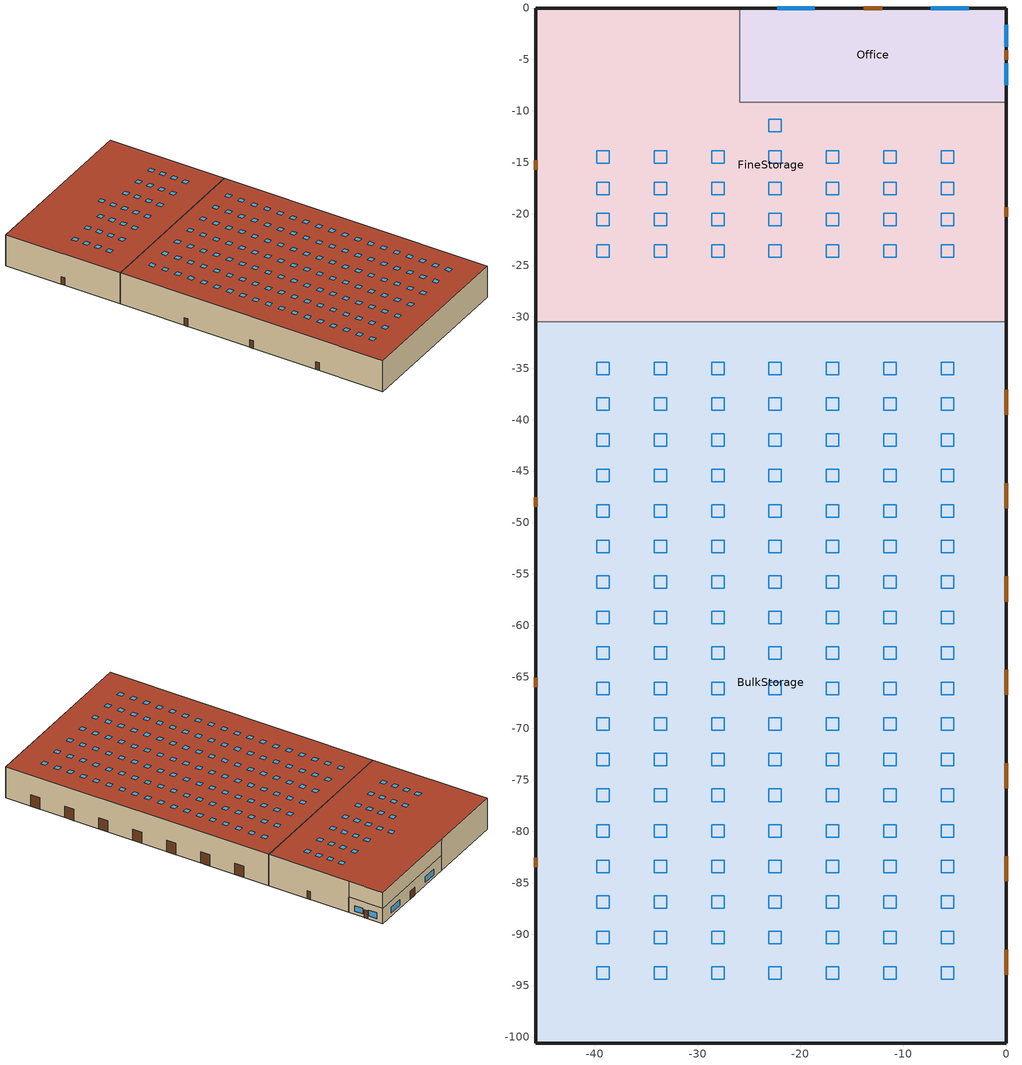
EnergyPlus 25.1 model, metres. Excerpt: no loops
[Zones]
BulkStorage
 floor ground (BulkStorage Floor SlabOnOrBelowGradeF073): 0,-30.48 0,-100.58 -45.72,-100.58 -45.72,-30.48 z0
 wall outside (ExtWall_MetalBuilding_NonRes): -45.72,-30.48 -45.72,-100.58 0,-100.58 0,-30.48 z0:8.53
 wall to FineStorage (IntWall_MetalBuilding_NonRes): -45.72,-30.48 0,-30.48 z0:8.53
 door (ExtOpaqueDoorU145): 0,-93.95 0,-91.51 / 0,-84.88 0,-82.44 / 0,-75.82 0,-73.38 / 0,-66.75 0,-64.31 / 0,-57.68 0,-55.24 / 0,-48.61 0,-46.18 / 0,-39.55 0,-37.11 z0:3.05
 door (ExtOpaqueDoorU070): -45.72,-47.55 -45.72,-48.46 / -45.72,-65.07 -45.72,-65.99 / -45.72,-82.6 -45.72,-83.51 z0:2.13
 roof outside (FlatRoof_MetalBuilding_NonRes): 0,-100.58 0,-30.48 -45.72,-30.48 -45.72,-100.58 z8.53
 skylight (Skylight): -33,-35.66 -33,-34.44 -34.21,-34.44 -34.21,-35.66 z8.53; -27.42,-35.66 -27.42,-34.44 -28.64,-34.44 -28.64,-35.66 z8.53; -21.84,-35.66 -21.84,-34.44 -23.06,-34.44 -23.06,-35.66 z8.53; -16.26,-35.66 -16.26,-34.44 -17.48,-34.44 -17.48,-35.66 z8.53; -10.68,-35.66 -10.68,-34.44 -11.9,-34.44 -11.9,-35.66 z8.53; -5.11,-35.66 -5.11,-34.44 -6.32,-34.44 -6.32,-35.66 z8.53; -5.11,-39.11 -5.11,-37.9 -6.32,-37.9 -6.32,-39.11 z8.53; -5.11,-42.57 -5.11,-41.35 -6.32,-41.35 -6.32,-42.57 z8.53; -21.84,-63.29 -21.84,-62.08 -23.06,-62.08 -23.06,-63.29 z8.53; -16.26,-59.84 -16.26,-58.62 -17.48,-58.62 -17.48,-59.84 z8.53; -27.42,-52.93 -27.42,-51.71 -28.64,-51.71 -28.64,-52.93 z8.53; -21.84,-52.93 -21.84,-51.71 -23.06,-51.71 -23.06,-52.93 z8.53; -27.42,-59.84 -27.42,-58.62 -28.64,-58.62 -28.64,-59.84 z8.53; -33,-42.57 -33,-41.35 -34.21,-41.35 -34.21,-42.57 z8.53; -27.42,-77.11 -27.42,-75.89 -28.64,-75.89 -28.64,-77.11 z8.53; -33,-73.66 -33,-72.44 -34.21,-72.44 -34.21,-73.66 z8.53; -21.84,-42.57 -21.84,-41.35 -23.06,-41.35 -23.06,-42.57 z8.53; -16.26,-77.11 -16.26,-75.89 -17.48,-75.89 -17.48,-77.11 z8.53; -27.42,-84.02 -27.42,-82.8 -28.64,-82.8 -28.64,-84.02 z8.53; -33,-80.57 -33,-79.35 -34.21,-79.35 -34.21,-80.57 z8.53; -38.57,-56.39 -38.57,-55.17 -39.79,-55.17 -39.79,-56.39 z8.53; -10.68,-90.93 -10.68,-89.71 -11.9,-89.71 -11.9,-90.93 z8.53; -21.84,-84.02 -21.84,-82.8 -23.06,-82.8 -23.06,-84.02 z8.53; -33,-84.02 -33,-82.8 -34.21,-82.8 -34.21,-84.02 z8.53; -27.42,-42.57 -27.42,-41.35 -28.64,-41.35 -28.64,-42.57 z8.53; -16.26,-90.93 -16.26,-89.71 -17.48,-89.71 -17.48,-90.93 z8.53; -5.11,-84.02 -5.11,-82.8 -6.32,-82.8 -6.32,-84.02 z8.53; -38.57,-59.84 -38.57,-58.62 -39.79,-58.62 -39.79,-59.84 z8.53; -33,-90.93 -33,-89.71 -34.21,-89.71 -34.21,-90.93 z8.53; -21.84,-80.57 -21.84,-79.35 -23.06,-79.35 -23.06,-80.57 z8.53; -10.68,-87.48 -10.68,-86.26 -11.9,-86.26 -11.9,-87.48 z8.53; -16.26,-80.57 -16.26,-79.35 -17.48,-79.35 -17.48,-80.57 z8.53; -10.68,-42.57 -10.68,-41.35 -11.9,-41.35 -11.9,-42.57 z8.53; -16.26,-84.02 -16.26,-82.8 -17.48,-82.8 -17.48,-84.02 z8.53; -5.11,-87.48 -5.11,-86.26 -6.32,-86.26 -6.32,-87.48 z8.53; -10.68,-80.57 -10.68,-79.35 -11.9,-79.35 -11.9,-80.57 z8.53; -33,-87.48 -33,-86.26 -34.21,-86.26 -34.21,-87.48 z8.53; -5.11,-80.57 -5.11,-79.35 -6.32,-79.35 -6.32,-80.57 z8.53; -21.84,-90.93 -21.84,-89.71 -23.06,-89.71 -23.06,-90.93 z8.53; -16.26,-87.48 -16.26,-86.26 -17.48,-86.26 -17.48,-87.48 z8.53; -10.68,-84.02 -10.68,-82.8 -11.9,-82.8 -11.9,-84.02 z8.53; -16.26,-42.57 -16.26,-41.35 -17.48,-41.35 -17.48,-42.57 z8.53; -21.84,-87.48 -21.84,-86.26 -23.06,-86.26 -23.06,-87.48 z8.53; -27.42,-80.57 -27.42,-79.35 -28.64,-79.35 -28.64,-80.57 z8.53; -5.11,-90.93 -5.11,-89.71 -6.32,-89.71 -6.32,-90.93 z8.53; -33,-66.75 -33,-65.53 -34.21,-65.53 -34.21,-66.75 z8.53; -16.26,-66.75 -16.26,-65.53 -17.48,-65.53 -17.48,-66.75 z8.53; -16.26,-70.2 -16.26,-68.99 -17.48,-68.99 -17.48,-70.2 z8.53; -38.57,-52.93 -38.57,-51.71 -39.79,-51.71 -39.79,-52.93 z8.53; -5.11,-66.75 -5.11,-65.53 -6.32,-65.53 -6.32,-66.75 z8.53; -27.42,-70.2 -27.42,-68.99 -28.64,-68.99 -28.64,-70.2 z8.53; -5.11,-70.2 -5.11,-68.99 -6.32,-68.99 -6.32,-70.2 z8.53; -10.68,-73.66 -10.68,-72.44 -11.9,-72.44 -11.9,-73.66 z8.53; -38.57,-46.02 -38.57,-44.8 -39.79,-44.8 -39.79,-46.02 z8.53; -27.42,-66.75 -27.42,-65.53 -28.64,-65.53 -28.64,-66.75 z8.53; -33,-39.11 -33,-37.9 -34.21,-37.9 -34.21,-39.11 z8.53; -38.57,-49.48 -38.57,-48.26 -39.79,-48.26 -39.79,-49.48 z8.53; -10.68,-66.75 -10.68,-65.53 -11.9,-65.53 -11.9,-66.75 z8.53; -27.42,-73.66 -27.42,-72.44 -28.64,-72.44 -28.64,-73.66 z8.53; -5.11,-77.11 -5.11,-75.89 -6.32,-75.89 -6.32,-77.11 z8.53; -33,-70.2 -33,-68.99 -34.21,-68.99 -34.21,-70.2 z8.53; -21.84,-70.2 -21.84,-68.99 -23.06,-68.99 -23.06,-70.2 z8.53; -21.84,-77.11 -21.84,-75.89 -23.06,-75.89 -23.06,-77.11 z8.53; -33,-77.11 -33,-75.89 -34.21,-75.89 -34.21,-77.11 z8.53; -38.57,-42.57 -38.57,-41.35 -39.79,-41.35 -39.79,-42.57 z8.53; -10.68,-77.11 -10.68,-75.89 -11.9,-75.89 -11.9,-77.11 z8.53; -16.26,-73.66 -16.26,-72.44 -17.48,-72.44 -17.48,-73.66 z8.53; -21.84,-73.66 -21.84,-72.44 -23.06,-72.44 -23.06,-73.66 z8.53; -5.11,-73.66 -5.11,-72.44 -6.32,-72.44 -6.32,-73.66 z8.53; -10.68,-70.2 -10.68,-68.99 -11.9,-68.99 -11.9,-70.2 z8.53; -27.42,-87.48 -27.42,-86.26 -28.64,-86.26 -28.64,-87.48 z8.53; -38.57,-39.11 -38.57,-37.9 -39.79,-37.9 -39.79,-39.11 z8.53; -21.84,-66.75 -21.84,-65.53 -23.06,-65.53 -23.06,-66.75 z8.53; -38.57,-90.93 -38.57,-89.71 -39.79,-89.71 -39.79,-90.93 z8.53; -27.42,-90.93 -27.42,-89.71 -28.64,-89.71 -28.64,-90.93 z8.53; -38.57,-87.48 -38.57,-86.26 -39.79,-86.26 -39.79,-87.48 z8.53; -10.68,-94.38 -10.68,-93.17 -11.9,-93.17 -11.9,-94.38 z8.53; -38.57,-73.66 -38.57,-72.44 -39.79,-72.44 -39.79,-73.66 z8.53; -5.11,-94.38 -5.11,-93.17 -6.32,-93.17 -6.32,-94.38 z8.53; -33,-94.38 -33,-93.17 -34.21,-93.17 -34.21,-94.38 z8.53; -16.26,-94.38 -16.26,-93.17 -17.48,-93.17 -17.48,-94.38 z8.53; -21.84,-94.38 -21.84,-93.17 -23.06,-93.17 -23.06,-94.38 z8.53; -27.42,-94.38 -27.42,-93.17 -28.64,-93.17 -28.64,-94.38 z8.53; -27.42,-46.02 -27.42,-44.8 -28.64,-44.8 -28.64,-46.02 z8.53; -38.57,-66.75 -38.57,-65.53 -39.79,-65.53 -39.79,-66.75 z8.53; -38.57,-70.2 -38.57,-68.99 -39.79,-68.99 -39.79,-70.2 z8.53; -38.57,-77.11 -38.57,-75.89 -39.79,-75.89 -39.79,-77.11 z8.53; -21.84,-39.11 -21.84,-37.9 -23.06,-37.9 -23.06,-39.11 z8.53; -16.26,-46.02 -16.26,-44.8 -17.48,-44.8 -17.48,-46.02 z8.53; -21.84,-49.48 -21.84,-48.26 -23.06,-48.26 -23.06,-49.48 z8.53; -5.11,-46.02 -5.11,-44.8 -6.32,-44.8 -6.32,-46.02 z8.53; -10.68,-46.02 -10.68,-44.8 -11.9,-44.8 -11.9,-46.02 z8.53; -33,-49.48 -33,-48.26 -34.21,-48.26 -34.21,-49.48 z8.53; -38.57,-94.38 -38.57,-93.17 -39.79,-93.17 -39.79,-94.38 z8.53; -38.57,-35.66 -38.57,-34.44 -39.79,-34.44 -39.79,-35.66 z8.53; -10.68,-49.48 -10.68,-48.26 -11.9,-48.26 -11.9,-49.48 z8.53; -5.11,-49.48 -5.11,-48.26 -6.32,-48.26 -6.32,-49.48 z8.53; -38.57,-84.02 -38.57,-82.8 -39.79,-82.8 -39.79,-84.02 z8.53; -21.84,-46.02 -21.84,-44.8 -23.06,-44.8 -23.06,-46.02 z8.53; -33,-46.02 -33,-44.8 -34.21,-44.8 -34.21,-46.02 z8.53; -16.26,-49.48 -16.26,-48.26 -17.48,-48.26 -17.48,-49.48 z8.53; -27.42,-39.11 -27.42,-37.9 -28.64,-37.9 -28.64,-39.11 z8.53; -27.42,-49.48 -27.42,-48.26 -28.64,-48.26 -28.64,-49.48 z8.53; -27.42,-63.29 -27.42,-62.08 -28.64,-62.08 -28.64,-63.29 z8.53; -33,-52.93 -33,-51.71 -34.21,-51.71 -34.21,-52.93 z8.53; -38.57,-80.57 -38.57,-79.35 -39.79,-79.35 -39.79,-80.57 z8.53; -16.26,-63.29 -16.26,-62.08 -17.48,-62.08 -17.48,-63.29 z8.53; -10.68,-39.11 -10.68,-37.9 -11.9,-37.9 -11.9,-39.11 z8.53; -16.26,-56.39 -16.26,-55.17 -17.48,-55.17 -17.48,-56.39 z8.53; -33,-59.84 -33,-58.62 -34.21,-58.62 -34.21,-59.84 z8.53; -5.11,-52.93 -5.11,-51.71 -6.32,-51.71 -6.32,-52.93 z8.53; -10.68,-56.39 -10.68,-55.17 -11.9,-55.17 -11.9,-56.39 z8.53; -16.26,-39.11 -16.26,-37.9 -17.48,-37.9 -17.48,-39.11 z8.53; -21.84,-59.84 -21.84,-58.62 -23.06,-58.62 -23.06,-59.84 z8.53; -5.11,-63.29 -5.11,-62.08 -6.32,-62.08 -6.32,-63.29 z8.53; -27.42,-56.39 -27.42,-55.17 -28.64,-55.17 -28.64,-56.39 z8.53; -10.68,-63.29 -10.68,-62.08 -11.9,-62.08 -11.9,-63.29 z8.53; -21.84,-56.39 -21.84,-55.17 -23.06,-55.17 -23.06,-56.39 z8.53; -33,-56.39 -33,-55.17 -34.21,-55.17 -34.21,-56.39 z8.53; -38.57,-63.29 -38.57,-62.08 -39.79,-62.08 -39.79,-63.29 z8.53; -5.11,-56.39 -5.11,-55.17 -6.32,-55.17 -6.32,-56.39 z8.53; -33,-63.29 -33,-62.08 -34.21,-62.08 -34.21,-63.29 z8.53; -10.68,-59.84 -10.68,-58.62 -11.9,-58.62 -11.9,-59.84 z8.53; -16.26,-52.93 -16.26,-51.71 -17.48,-51.71 -17.48,-52.93 z8.53; -5.11,-59.84 -5.11,-58.62 -6.32,-58.62 -6.32,-59.84 z8.53; -10.68,-52.93 -10.68,-51.71 -11.9,-51.71 -11.9,-52.93 z8.53
FineStorage
 floor ground (FineStorage Floor SlabOnOrBelowGradeF073): -25.91,0 -25.91,-9.14 0,-9.14 0,-30.48 -45.72,-30.48 -45.72,0 z0
 floor to Office (IntFloor): 0,0 0,-9.14 -25.91,-9.14 -25.91,0 z4.27
 wall outside (ExtWall_MetalBuilding_NonRes): -25.91,0 -45.72,0 -45.72,-30.48 / 0,-30.48 0,-9.14 z0:8.53; 0,-9.14 0,0 -25.91,0 z4.27:8.53
 wall to Office (IntWall_MetalBuilding_NonRes): 0,-9.14 -25.91,-9.14 -25.91,0 z0:4.27
 door (ExtOpaqueDoorU070): 0,-20.27 0,-19.35 / -45.72,-14.78 -45.72,-15.7 z0:2.13
 roof outside (FlatRoof_MetalBuilding_NonRes): 0,-30.48 0,0 -45.72,0 -45.72,-30.48 z8.53
 skylight (Skylight): -21.84,-15.09 -21.84,-13.87 -23.06,-13.87 -23.06,-15.09 z8.53; -27.42,-15.09 -27.42,-13.87 -28.64,-13.87 -28.64,-15.09 z8.53; -33,-15.09 -33,-13.87 -34.21,-13.87 -34.21,-15.09 z8.53; -16.26,-15.09 -16.26,-13.87 -17.48,-13.87 -17.48,-15.09 z8.53; -5.11,-15.09 -5.11,-13.87 -6.32,-13.87 -6.32,-15.09 z8.53; -10.68,-15.09 -10.68,-13.87 -11.9,-13.87 -11.9,-15.09 z8.53; -33,-24.23 -33,-23.01 -34.21,-23.01 -34.21,-24.23 z8.53; -16.26,-18.13 -16.26,-16.92 -17.48,-16.92 -17.48,-18.13 z8.53; -33,-18.13 -33,-16.92 -34.21,-16.92 -34.21,-18.13 z8.53; -5.11,-18.13 -5.11,-16.92 -6.32,-16.92 -6.32,-18.13 z8.53; -10.68,-21.18 -10.68,-19.96 -11.9,-19.96 -11.9,-21.18 z8.53; -38.57,-18.13 -38.57,-16.92 -39.79,-16.92 -39.79,-18.13 z8.53; -38.57,-21.18 -38.57,-19.96 -39.79,-19.96 -39.79,-21.18 z8.53; -21.84,-21.18 -21.84,-19.96 -23.06,-19.96 -23.06,-21.18 z8.53; -27.42,-21.18 -27.42,-19.96 -28.64,-19.96 -28.64,-21.18 z8.53; -5.11,-21.18 -5.11,-19.96 -6.32,-19.96 -6.32,-21.18 z8.53; -27.42,-18.13 -27.42,-16.92 -28.64,-16.92 -28.64,-18.13 z8.53; -38.57,-15.09 -38.57,-13.87 -39.79,-13.87 -39.79,-15.09 z8.53; -16.26,-21.18 -16.26,-19.96 -17.48,-19.96 -17.48,-21.18 z8.53; -10.68,-24.23 -10.68,-23.01 -11.9,-23.01 -11.9,-24.23 z8.53; -21.84,-24.23 -21.84,-23.01 -23.06,-23.01 -23.06,-24.23 z8.53; -16.26,-24.23 -16.26,-23.01 -17.48,-23.01 -17.48,-24.23 z8.53; -5.11,-24.23 -5.11,-23.01 -6.32,-23.01 -6.32,-24.23 z8.53; -21.84,-18.13 -21.84,-16.92 -23.06,-16.92 -23.06,-18.13 z8.53; -27.42,-24.23 -27.42,-23.01 -28.64,-23.01 -28.64,-24.23 z8.53; -10.68,-18.13 -10.68,-16.92 -11.9,-16.92 -11.9,-18.13 z8.53; -38.57,-24.23 -38.57,-23.01 -39.79,-23.01 -39.79,-24.23 z8.53; -33,-21.18 -33,-19.96 -34.21,-19.96 -34.21,-21.18 z8.53; -21.84,-12.04 -21.84,-10.82 -23.06,-10.82 -23.06,-12.04 z8.53
Office
 floor ground (Office Floor SlabOnOrBelowGradeF073): 0,0 0,-9.14 -25.91,-9.14 -25.91,0 z0
 wall outside (ExtWall_MetalBuilding_NonRes): 0,-9.14 0,0 -25.91,0 z0:4.27
 window (FixedWindow_NonRes): -3.66,0 -7.31,0 / -18.59,0 -22.25,0 / 0,-7.52 0,-5.39 / 0,-3.76 0,-1.62 z0.91:2.44
 door (ExtOpaqueDoorU070): -12.04,0 -13.87,0 / 0,-5.03 0,-4.11 z0:2.13
[Building]
Warehouse: North Axis {deg}=0; Loads Convergence Tolerance Value {W}=0.5; Temperature Convergence Tolerance Value {deltaC}=0.5; Solar Distribution=FullExterior; Maximum Number of Warmup Days=50
[Site:Location]
HOLLYWOOD BURBANK: Latitude {deg}=38.58; Longitude {deg}=-121.49; Time Zone {hr}=-8; Elevation {m}=236.22
[SizingPeriod:DesignDay] Day of Month=21; Dry-Bulb Temperature Range Modifier Type=DefaultMultipliers; Humidity Condition Type=WetBulb; Barometric Pressure {Pa}=98525.9; Wind Speed {m/s}=2; Rain Indicator=No; Snow Indicator=No; Daylight Saving Time Indicator=No
Name | Month | Day Type | Maximum Dry-Bulb Temperature {C} | Daily Dry-Bulb Temperature Range {deltaC} | Wetbulb or DewPoint at Maximum Dry-Bulb {C} | Wind Direction {deg} | Solar Model Indicator | ASHRAE Clear Sky Optical Depth for Beam Irradiance (taub) | ASHRAE Clear Sky Optical Depth for Diffuse Irradiance (taud) | Sky Clearness
HOLLYWOOD BURBANK  August .4% Condns DB=>MCWB | 8 | SummerDesignDay | 38.4 | 12.9 | 20.4 | 180 | ASHRAETau | 0.378 | 2.416
HOLLYWOOD BURBANK  July .4% Condns DB=>MCWB | 7 | SummerDesignDay | 37.4 | 12.2 | 21.6 | 180 | ASHRAETau | 0.4 | 2.378
HOLLYWOOD BURBANK  June .4% Condns DB=>MCWB | 6 | SummerDesignDay | 36.9 | 10.9 | 19.4 | 180 | ASHRAETau | 0.401 | 2.311
HOLLYWOOD BURBANK  November .4% Condns DB=>MCWB | 11 | SummerDesignDay | 32.1 | 12.5 | 14.9 | 180 | ASHRAETau | 0.319 | 2.546
HOLLYWOOD BURBANK  October .4% Condns DB=>MCWB | 10 | SummerDesignDay | 36.1 | 12.2 | 17.3 | 180 | ASHRAETau | 0.374 | 2.382
HOLLYWOOD BURBANK  September .4% Condns DB=>MCWB | 9 | SummerDesignDay | 38.8 | 12.5 | 20.7 | 180 | ASHRAETau | 0.367 | 2.443
HOLLYWOOD BURBANK Ann Htg 99.6% Condns DB | 12 | WinterDesignDay | 3.8 | 0 | 3.8 | 350 | ASHRAEClearSky |  |  | 0
[Site:WaterMainsTemperature]
Calculation Method=Schedule; Temperature Schedule=WaterMainCZ09
[Material]
Name | Roughness | Thickness {m} | Conductivity {W/m-K} | Density {kg/m3} | Specific Heat {J/kg-K} | Thermal Absorptance | Solar Absorptance | Visible Absorptance
Metal Standing Seam - 1/16 in. | Smooth | 0.0015875 | 15.363 | 7820.53 | 502.416 | 0.85 | 0.92 | 0.85
Concrete - 140 lb/ft3 - 4 in. | MediumRough | 0.1016 | 1.9514 | 2239.06 | 921.096 | 0.9 | 0.7 | 0.8
Carpet - 3/4 in. | Smooth | 0.01905 | 0.0455183 | 288.332 | 1381.644 | 0.9 | 0.7 | 0.8
Metal Deck - 1/16 in. | MediumRough | 0.0015875 | 45.3452 | 7820.53 | 502.416 | 0.9 | 0.7 | 0.8
FlatRoof_MetalBuilding_NonRes Insulation | MediumSmooth | 0.102846 | 0.0230188 | 16.0185 | 1130.44 | 0.9 | 0.7 | 0.8
ExtWall_MetalBuilding_NonRes Insulation | Smooth | 0.0508 | 0.0230188 | 16.0185 | 1130.436 | 0.9 | 0.7 | 0.7
BulkStorage Products | Rough | 2.4384 | 1.442 | 200.231 | 836.8 | 0.9 | 0.7 | 0.7
[Material:NoMass] Roughness=MediumSmooth; Thermal Absorptance=0.9; Solar Absorptance=0.7; Visible Absorptance=0.7
Name | Thermal Resistance {m2-K/W}
ExtOpaqueDoorU070 Material | 0.101893
ExtOpaqueDoorU145 Material | 0.00212643
[WindowMaterial:SimpleGlazingSystem]
Name | U-Factor {W/m2-K} | Solar Heat Gain Coefficient | Visible Transmittance
FixedWindow_NonRes Material | 1.93061 | 0.22 | 0.42
Skylight Material | 4.99687 | 0.62 | 0.49
[Construction]
FixedWindow_NonRes: FixedWindow_NonRes Material
Skylight: Skylight Material
ExtOpaqueDoorU070: ExtOpaqueDoorU070 Material
ExtOpaqueDoorU145: ExtOpaqueDoorU145 Material
IntFloor: Metal Deck - 1/16 in., Concrete - 140 lb/ft3 - 4 in., Carpet - 3/4 in.
FlatRoof_MetalBuilding_NonRes: Metal Deck - 1/16 in., FlatRoof_MetalBuilding_NonRes Insulation
ExtWall_MetalBuilding_NonRes: Metal Standing Seam - 1/16 in., ExtWall_MetalBuilding_NonRes Insulation
IntWall_MetalBuilding_NonRes: Metal Standing Seam - 1/16 in., ExtWall_MetalBuilding_NonRes Insulation, Metal Standing Seam - 1/16 in.
BulkStorage Products Mass: BulkStorage Products
[Construction:FfactorGroundFloor] F-Factor {W/m-K}=1.26344
Name | Area {m2} | PerimeterExposed {m}
BulkStorage Floor SlabOnOrBelowGradeF073 | 3204.85 | 185.919
FineStorage Floor SlabOnOrBelowGradeF073 | 1156.53 | 106.675
Office Floor SlabOnOrBelowGradeF073 | 236.879 | 35.0502
[InternalMass]
BulkStorage Products Mass Surface: Construction=BulkStorage Products Mass; Zone or ZoneList=BulkStorage; Surface Area {m2}=6028.45
[Daylighting:Controls] Lighting Control Type=Continuous; Minimum Input Power Fraction for Continuous or ContinuousOff Dimming Control=0.1; Minimum Light Output Fraction for Continuous or ContinuousOff Dimming Control=0.1; Number of Stepped Control Steps=1; Probability Lighting will be Reset When Needed in Manual Stepped Control=1; Glare Calculation Azimuth Angle of View Direction Clockwise from Zone y-Axis {deg}=0
Name | Zone or Space | Glare Calculation Daylighting Reference Point | Daylighting Reference Point 1 | Fraction of Lights Controlled by Reference Point 1 | Illuminance Setpoint at Reference Point 1 {lux} | Daylighting Reference Point 2 | Fraction of Lights Controlled by Reference Point 2 | Illuminance Setpoint at Reference Point 2 {lux}
BulkStorage DaylightingControls | BulkStorage | BulkStorage_DaylRefPt1 | BulkStorage_DaylRefPt1 | 0.996834 | 175
FineStorage DaylightingControls | FineStorage | FineStorage_DaylRefPt1 | FineStorage_DaylRefPt1 | 0.71543 | 175
Office DaylightingControls | Office | Office_DaylRefPt1 | Office_DaylRefPt1 | 0.211263 | 287.5 | Office_DaylRefPt2 | 0.165245 | 1150
[Zone] Type=1; Multiplier=1; Ceiling Height {m}=autocalculate; Volume {m3}=autocalculate; Part of Total Floor Area=Yes
Name | Floor Area {m2}
Office | 236.879
FineStorage | 1393.41
BulkStorage | 3204.85
[People]
People_Office: Zone or ZoneList or Space or SpaceList=Office; Number of People Schedule=WarehouseOfficeOccupancy; Number of People Calculation Method=People/Area; People per Floor Area {person/m2}=0.0538196; Fraction Radiant=0.3; Sensible Heat Fraction=autocalculate; Activity Level Schedule=FunctionalAreaPeopleActivityLevel; Carbon Dioxide Generation Rate {m3/s-W}=3.82e-08; Enable ASHRAE 55 Comfort Warnings=No; Mean Radiant Temperature Calculation Type=EnclosureAveraged; Clothing Insulation Calculation Method=ClothingInsulationSchedule; Cold Stress Temperature Threshold {C}=15.56; Heat Stress Temperature Threshold {C}=30
[Lights]
Lights_Office: Zone or ZoneList or Space or SpaceList=Office; Schedule=WarehouseOfficeLights; Design Level Calculation Method=Watts/Area; Watts per Floor Area {W/m2}=6.45835; Return Air Fraction=0; Fraction Radiant=0.58; Fraction Visible=0; Fraction Replaceable=1; Return Air Fraction Calculated from Plenum Temperature=No; Return Air Fraction Function of Plenum Temperature Coefficient 1=0; Return Air Fraction Function of Plenum Temperature Coefficient 2 {1/K}=0
[ElectricEquipment]
Equip_Office: Zone or ZoneList or Space or SpaceList=Office; Schedule=WarehouseOfficeElecEquipment; Design Level Calculation Method=Watts/Area; Watts per Floor Area {W/m2}=7.53474; Fraction Latent=0; Fraction Radiant=0.2; Fraction Lost=0
[ZoneInfiltration:DesignFlowRate] Constant Term Coefficient=1; Temperature Term Coefficient=0; Velocity Squared Term Coefficient=0
Name | Zone or ZoneList or Space or SpaceList | Schedule | Design Flow Rate Calculation Method | Flow Rate per Exterior Surface Area {m3/s-m2} | Velocity Term Coefficient | Density Basis | Design Flow Rate {m3/s}
Infil_Office | Office | WarehouseOfficeInfiltration | Flow/ExteriorWallArea | 0.00159868 | 0.224052 | Outdoor
Infil_FineStorage | FineStorage | WarehouseFineStorageInfiltration | Flow/ExteriorWallArea | 0.00159868 | 0.224052 | Outdoor
Infil_BulkStorage | BulkStorage | WarehouseBulkStorageInfiltration | Flow/ExteriorWallArea | 0.00159868 | 0.224052 | Outdoor
Office DoorInfiltration | Office | WarehouseOfficeDoorInfiltration | Flow/Zone |  | 0 |  | 0.176508
BulkStorage DoorInfiltration | BulkStorage | WarehouseBulkStorageDoorInfiltration | Flow/Zone |  | 0 |  | 0.29072
[ZoneVentilation:DesignFlowRate]
BulkStorage Ventilation_Exhaust: Zone or ZoneList or Space or SpaceList=BulkStorage; Schedule=Always On Discrete; Design Flow Rate Calculation Method=Flow/Zone; Design Flow Rate {m3/s}=37.76; Ventilation Type=Exhaust; Fan Pressure Rise {Pa}=31.1361; Fan Total Efficiency=0.51; Constant Term Coefficient=1; Temperature Term Coefficient=0; Velocity Term Coefficient=0; Velocity Squared Term Coefficient=0; Minimum Indoor Temperature {C}=29.4444; Maximum Indoor Temperature {C}=100; Delta Temperature {deltaC}=-100; Minimum Outdoor Temperature {C}=-100; Maximum Outdoor Temperature {C}=100; Maximum Wind Speed {m/s}=40
[Exterior:Lights] Control Option=AstronomicalClock
Name | Schedule | Design Level {W}
ExtLights_Motion_Warehouse | WarehouseExtLightingMotionCtrl | 751.557
ExtLights_NonMotion_Warehouse | WarehouseExtLightingNonMotionCtrl | 1380.43
[DesignSpecification:OutdoorAir]
DSOA_BulkStorage: Outdoor Air Method=Maximum; Outdoor Air Flow per Person {m3/s-person}=0.00707921; Outdoor Air Flow per Zone Floor Area {m3/s-m2}=0.000762; Outdoor Air Flow per Zone {m3/s}=0; Outdoor Air Flow Air Changes per Hour {1/hr}=0; Outdoor Air Schedule=WarehouseBulkStorageHVACAvail
[ZoneControl:Thermostat]
ZC_BulkStorage: Zone or ZoneList=BulkStorage; Control Type Schedule=BulkStorage Thermostat Control; Control 1=BulkStorage Heating SP; Temperature Difference Between Cutout And Setpoint {deltaC}=0
[ThermostatSetpoint:SingleHeating]
BulkStorage Heating SP: Setpoint Temperature Schedule=WarehouseBulkStorageHtgSetpt
[Sizing:Zone]
BulkStorage: Zone Cooling Design Supply Air Temperature Input Method=TemperatureDifference; Zone Cooling Design Supply Air Temperature {C}=12.7778; Zone Cooling Design Supply Air Temperature Difference {deltaC}=11.1111; Zone Heating Design Supply Air Temperature Input Method=TemperatureDifference; Zone Heating Design Supply Air Temperature {C}=35; Zone Heating Design Supply Air Temperature Difference {deltaC}=13.8889; Zone Cooling Design Supply Air Humidity Ratio {kgWater/kgDryAir}=0.0085; Zone Heating Design Supply Air Humidity Ratio {kgWater/kgDryAir}=0.008; Design Specification Outdoor Air Object=DSOA_BulkStorage; Cooling Design Air Flow Method=DesignDay; Cooling Design Air Flow Rate {m3/s}=0; Cooling Minimum Air Flow Fraction=0; Heating Design Air Flow Method=DesignDay; Heating Design Air Flow Rate {m3/s}=0; Heating Maximum Air Flow per Zone Floor Area {m3/s-m2}=0; Heating Maximum Air Flow {m3/s}=0; Account for Dedicated Outdoor Air System=No; Zone Load Sizing Method=Sensible Load Only No Latent Load; Zone Latent Cooling Design Supply Air Humidity Ratio Input Method=HumidityRatioDifference; Zone Cooling Design Supply Air Humidity Ratio Difference {kgWater/kgDryAir}=0.005; Zone Latent Heating Design Supply Air Humidity Ratio Input Method=HumidityRatioDifference; Zone Humidification Design Supply Air Humidity Ratio Difference {kgWater/kgDryAir}=0.005
[ZoneHVAC:UnitHeater]
CV Unit Heater Gas: Availability Schedule=WareHouseBulkStorageHVACAvail; Supply Air Fan=CV Unit Heater Fan_BulkStorage; Maximum Supply Air Flow Rate {m3/s}=Autosize; Heating Coil=Unit Heater Gas Htg Coil; Supply Air Fan Operation During No Heating=No; Maximum Hot Water or Steam Flow Rate {m3/s}=Autosize; Minimum Hot Water or Steam Flow Rate {m3/s}=0; Heating Convergence Tolerance=0.001
[ZoneHVAC:HighTemperatureRadiant]
BulkStorage HiRadiant: Availability Schedule=Always Off Discrete; Zone=BulkStorage; Heating Design Capacity Method=HeatingDesignCapacity; Heating Design Capacity {W}=autosize; Fuel Type=NaturalGas; Combustion Efficiency=0.7925; Fraction of Input Converted to Radiant Energy=0.8; Fraction of Input Converted to Latent Energy=0; Fraction of Input that Is Lost=0; Temperature Control Type=OperativeTemperature; Heating Throttling Range {deltaC}=2; Heating Setpoint Temperature Schedule=WarehouseBulkStorageHtgSetpt; Fraction of Radiant Energy Incident on People=0.05; Surface 1=BulkStorage Right Wall; Fraction of Radiant Energy to Surface 1=0.05; Surface 2=BulkStorage Rear Wall; Fraction of Radiant Energy to Surface 2=0.05; Surface 3=BulkStorage Left Wall; Fraction of Radiant Energy to Surface 3=0.05; Surface 4=BulkStorage Floor; Fraction of Radiant Energy to Surface 4=0.8
[Zone equipment]
BulkStorage: CV Unit Heater Gas, BulkStorage HiRadiant
[Fan:ConstantVolume]
CV Unit Heater Fan_BulkStorage: Availability Schedule=Always On Discrete; Fan Total Efficiency=0.59; Pressure Rise {Pa}=826.36; Maximum Flow Rate {m3/s}=AutoSize; Motor Efficiency=0.9; Motor In Airstream Fraction=1
[Coil:Heating:Fuel]
Unit Heater Gas Htg Coil: Availability Schedule=Always On Discrete; Fuel Type=NaturalGas; Burner Efficiency=0.8; Nominal Capacity {W}=AutoSize; On Cycle Parasitic Electric Load {W}=0; Part Load Fraction Correlation Curve=CoilHtgFurnFIRRatio_fQRatio; Off Cycle Parasitic Fuel Load {W}=0
[AvailabilityManager:Scheduled] Schedule=Always On Discrete
Packaged Rooftop Heat Pump_FineStorage Availability Manager; Air Loop HVAC Outdoor Air System_FineStorage Availability Manager; Packaged Rooftop Heat Pump_Office Availability Manager; Air Loop HVAC Outdoor Air System_Office Availability Manager
[Schedule:Day:Hourly]
FunctionalAreaPeopleActivityLevelWD; FunctionalAreaPeopleActivityLevelSat; FunctionalAreaPeopleActivityLevelSun: 131.9, 131.9, 131.9, 131.9, 131.9, 131.9, 131.9, 131.9, 131.9, 131.9, 131.9, 131.9, 131.9, 131.9, 131.9, 131.9, 131.9, 131.9, 131.9, 131.9, 131.9, 131.9, 131.9, 131.9
WarehouseFineStorageInfiltrationWD; WarehouseFineStorageInfiltrationSat; WarehouseFineStorageInfiltrationSun; WarehouseBulkStorageHVACAvailWD; WarehouseBulkStorageHVACAvailSat; WarehouseBulkStorageHVACAvailSun; WarehouseBulkStorageInfiltrationWD; WarehouseBulkStorageInfiltrationSat; WarehouseBulkStorageInfiltrationSun; WarehouseOfficeInfiltrationWD; WarehouseOfficeInfiltrationSat; WarehouseOfficeInfiltrationSun; WarehouseExtLightingNonMotionCtrlWD; WarehouseExtLightingNonMotionCtrlSat; WarehouseExtLightingNonMotionCtrlSun: 1, 1, 1, 1, 1, 1, 1, 1, 1, 1, 1, 1, 1, 1, 1, 1, 1, 1, 1, 1, 1, 1, 1, 1
WarehouseBulkStorageHtgSetptWD; WarehouseBulkStorageHtgSetptSat; WarehouseBulkStorageHtgSetptSun: 10, 10, 10, 10, 10, 10, 10, 10, 10, 10, 10, 10, 10, 10, 10, 10, 10, 10, 10, 10, 10, 10, 10, 10
WarehouseBulkStorageDoorInfiltrationWD: 0.363636, 0.36, 0.36, 0.36, 0.36, 0.36, 0.36, 1, 1, 1, 1, 1, 0.36, 0.36, 0.36, 0.36, 0.36, 0.36, 0.36, 0.36, 0.36, 0.36, 0.36, 0.36
WarehouseBulkStorageDoorInfiltrationSat: 0.36, 0.36, 0.36, 0.36, 0.36, 0.36, 0.36, 1, 1, 1, 1, 1, 0.36, 0.36, 0.36, 0.36, 0.36, 0.36, 0.36, 0.36, 0.36, 0.36, 0.36, 0.36
WarehouseBulkStorageDoorInfiltrationSun: 0.36, 0.36, 0.36, 0.36, 0.36, 0.36, 0.36, 0.36, 0.36, 0.36, 0.36, 0.36, 0.36, 0.36, 0.36, 0.36, 0.36, 0.36, 0.36, 0.36, 0.36, 0.36, 0.36, 0.36
WarehouseOfficeOccupancyWD: 0, 0, 0, 0, 0, 0, 0.1, 0.2, 0.95, 0.95, 0.95, 0.95, 0.5, 0.95, 0.95, 0.95, 0.95, 0.3, 0.1, 0.1, 0.1, 0.1, 0.05, 0.05
WarehouseOfficeOccupancySat; WarehouseOfficeOccupancySun: 0, 0, 0, 0, 0, 0, 0.05, 0.05, 0.05, 0.05, 0.05, 0.05, 0.05, 0.05, 0.05, 0.05, 0.05, 0.05, 0, 0, 0, 0, 0, 0
WarehouseOfficeLightsWD: 0.05, 0.05, 0.05, 0.05, 0.05, 0.1, 0.1, 0.3, 0.65, 0.65, 0.65, 0.65, 0.65, 0.65, 0.65, 0.65, 0.65, 0.35, 0.3, 0.3, 0.2, 0.2, 0.1, 0.05
WarehouseOfficeLightsSat; WarehouseOfficeLightsSun: 0.05, 0.05, 0.05, 0.05, 0.05, 0.05, 0.05, 0.05, 0.05, 0.05, 0.05, 0.05, 0.05, 0.05, 0.05, 0.05, 0.05, 0.05, 0.05, 0.05, 0.05, 0.05, 0.05, 0.05
WarehouseOfficeElecEquipmentWD: 0.45, 0.45, 0.45, 0.45, 0.45, 0.45, 0.45, 0.74, 0.87, 0.9, 0.9, 0.9, 0.9, 0.9, 0.9, 0.9, 0.9, 0.7, 0.5, 0.5, 0.5, 0.45, 0.45, 0.45
WarehouseOfficeElecEquipmentSat; WarehouseOfficeElecEquipmentSun: 0.43, 0.43, 0.43, 0.43, 0.43, 0.43, 0.43, 0.43, 0.43, 0.43, 0.43, 0.43, 0.43, 0.43, 0.43, 0.43, 0.43, 0.43, 0.43, 0.43, 0.43, 0.43, 0.43, 0.43
WarehouseOfficeDoorInfiltrationWD: 0, 0, 0, 0, 0, 0, 0.131, 1, 0.131, 0.131, 0.131, 0.131, 1, 0.131, 0.131, 0.131, 0.131, 1, 0.131, 0, 0, 0, 0, 0
WarehouseOfficeDoorInfiltrationSat; WarehouseOfficeDoorInfiltrationSun: 0, 0, 0, 0, 0, 0, 0, 0, 0, 0, 0, 0, 0, 0, 0, 0, 0, 0, 0, 0, 0, 0, 0, 0
WarehouseExtLightingMotionCtrlWD: 0, 0, 0, 0, 0, 1, 1, 1, 1, 1, 1, 1, 1, 1, 1, 1, 1, 1, 1, 1, 1, 1, 0, 0
WarehouseExtLightingMotionCtrlSat; WarehouseExtLightingMotionCtrlSun: 0, 0, 0, 0, 0, 1, 1, 1, 1, 1, 1, 1, 1, 1, 1, 1, 1, 1, 1, 1, 1, 1, 1, 1
[Schedule:Week:Daily]
FunctionalAreaPeopleActivityLevelWk: FunctionalAreaPeopleActivityLevelSun, FunctionalAreaPeopleActivityLevelWD, FunctionalAreaPeopleActivityLevelWD, FunctionalAreaPeopleActivityLevelWD, FunctionalAreaPeopleActivityLevelWD, FunctionalAreaPeopleActivityLevelWD, FunctionalAreaPeopleActivityLevelSat, FunctionalAreaPeopleActivityLevelSun, FunctionalAreaPeopleActivityLevelWD, FunctionalAreaPeopleActivityLevelWD, FunctionalAreaPeopleActivityLevelSun, FunctionalAreaPeopleActivityLevelSun
WarehouseBulkStorageDoorInfiltrationWk: WarehouseBulkStorageDoorInfiltrationSun, WarehouseBulkStorageDoorInfiltrationWD, WarehouseBulkStorageDoorInfiltrationWD, WarehouseBulkStorageDoorInfiltrationWD, WarehouseBulkStorageDoorInfiltrationWD, WarehouseBulkStorageDoorInfiltrationWD, WarehouseBulkStorageDoorInfiltrationSat, WarehouseBulkStorageDoorInfiltrationSun, WarehouseBulkStorageDoorInfiltrationWD, WarehouseBulkStorageDoorInfiltrationWD, WarehouseBulkStorageDoorInfiltrationSun, WarehouseBulkStorageDoorInfiltrationSun
WarehouseBulkStorageHVACAvailWk: WarehouseBulkStorageHVACAvailSun, WarehouseBulkStorageHVACAvailWD, WarehouseBulkStorageHVACAvailWD, WarehouseBulkStorageHVACAvailWD, WarehouseBulkStorageHVACAvailWD, WarehouseBulkStorageHVACAvailWD, WarehouseBulkStorageHVACAvailSat, WarehouseBulkStorageHVACAvailSun, WarehouseBulkStorageHVACAvailWD, WarehouseBulkStorageHVACAvailWD, WarehouseBulkStorageHVACAvailSun, WarehouseBulkStorageHVACAvailSun
WarehouseBulkStorageHtgSetptWk: WarehouseBulkStorageHtgSetptSun, WarehouseBulkStorageHtgSetptWD, WarehouseBulkStorageHtgSetptWD, WarehouseBulkStorageHtgSetptWD, WarehouseBulkStorageHtgSetptWD, WarehouseBulkStorageHtgSetptWD, WarehouseBulkStorageHtgSetptSat, WarehouseBulkStorageHtgSetptSun, WarehouseBulkStorageHtgSetptWD, WarehouseBulkStorageHtgSetptWD, WarehouseBulkStorageHtgSetptSun, WarehouseBulkStorageHtgSetptSun
WarehouseBulkStorageInfiltrationWk: WarehouseBulkStorageInfiltrationSun, WarehouseBulkStorageInfiltrationWD, WarehouseBulkStorageInfiltrationWD, WarehouseBulkStorageInfiltrationWD, WarehouseBulkStorageInfiltrationWD, WarehouseBulkStorageInfiltrationWD, WarehouseBulkStorageInfiltrationSat, WarehouseBulkStorageInfiltrationSun, WarehouseBulkStorageInfiltrationWD, WarehouseBulkStorageInfiltrationWD, WarehouseBulkStorageInfiltrationSun, WarehouseBulkStorageInfiltrationSun
WarehouseExtLightingMotionCtrlWk: WarehouseExtLightingMotionCtrlSun, WarehouseExtLightingMotionCtrlWD, WarehouseExtLightingMotionCtrlWD, WarehouseExtLightingMotionCtrlWD, WarehouseExtLightingMotionCtrlWD, WarehouseExtLightingMotionCtrlWD, WarehouseExtLightingMotionCtrlSat, WarehouseExtLightingMotionCtrlSun, WarehouseExtLightingMotionCtrlWD, WarehouseExtLightingMotionCtrlWD, WarehouseExtLightingMotionCtrlSun, WarehouseExtLightingMotionCtrlSun
WarehouseExtLightingNonMotionCtrlWk: WarehouseExtLightingNonMotionCtrlSun, WarehouseExtLightingNonMotionCtrlWD, WarehouseExtLightingNonMotionCtrlWD, WarehouseExtLightingNonMotionCtrlWD, WarehouseExtLightingNonMotionCtrlWD, WarehouseExtLightingNonMotionCtrlWD, WarehouseExtLightingNonMotionCtrlSat, WarehouseExtLightingNonMotionCtrlSun, WarehouseExtLightingNonMotionCtrlWD, WarehouseExtLightingNonMotionCtrlWD, WarehouseExtLightingNonMotionCtrlSun, WarehouseExtLightingNonMotionCtrlSun
WarehouseFineStorageInfiltrationWk: WarehouseFineStorageInfiltrationSun, WarehouseFineStorageInfiltrationWD, WarehouseFineStorageInfiltrationWD, WarehouseFineStorageInfiltrationWD, WarehouseFineStorageInfiltrationWD, WarehouseFineStorageInfiltrationWD, WarehouseFineStorageInfiltrationSat, WarehouseFineStorageInfiltrationSun, WarehouseFineStorageInfiltrationWD, WarehouseFineStorageInfiltrationWD, WarehouseFineStorageInfiltrationSun, WarehouseFineStorageInfiltrationSun
WarehouseOfficeDoorInfiltrationWk: WarehouseOfficeDoorInfiltrationSun, WarehouseOfficeDoorInfiltrationWD, WarehouseOfficeDoorInfiltrationWD, WarehouseOfficeDoorInfiltrationWD, WarehouseOfficeDoorInfiltrationWD, WarehouseOfficeDoorInfiltrationWD, WarehouseOfficeDoorInfiltrationSat, WarehouseOfficeDoorInfiltrationSun, WarehouseOfficeDoorInfiltrationWD, WarehouseOfficeDoorInfiltrationWD, WarehouseOfficeDoorInfiltrationSun, WarehouseOfficeDoorInfiltrationSun
WarehouseOfficeElecEquipmentWk: WarehouseOfficeElecEquipmentSun, WarehouseOfficeElecEquipmentWD, WarehouseOfficeElecEquipmentWD, WarehouseOfficeElecEquipmentWD, WarehouseOfficeElecEquipmentWD, WarehouseOfficeElecEquipmentWD, WarehouseOfficeElecEquipmentSat, WarehouseOfficeElecEquipmentSun, WarehouseOfficeElecEquipmentWD, WarehouseOfficeElecEquipmentWD, WarehouseOfficeElecEquipmentSun, WarehouseOfficeElecEquipmentSun
WarehouseOfficeInfiltrationWk: WarehouseOfficeInfiltrationSun, WarehouseOfficeInfiltrationWD, WarehouseOfficeInfiltrationWD, WarehouseOfficeInfiltrationWD, WarehouseOfficeInfiltrationWD, WarehouseOfficeInfiltrationWD, WarehouseOfficeInfiltrationSat, WarehouseOfficeInfiltrationSun, WarehouseOfficeInfiltrationWD, WarehouseOfficeInfiltrationWD, WarehouseOfficeInfiltrationSun, WarehouseOfficeInfiltrationSun
WarehouseOfficeLightsWk: WarehouseOfficeLightsSun, WarehouseOfficeLightsWD, WarehouseOfficeLightsWD, WarehouseOfficeLightsWD, WarehouseOfficeLightsWD, WarehouseOfficeLightsWD, WarehouseOfficeLightsSat, WarehouseOfficeLightsSun, WarehouseOfficeLightsWD, WarehouseOfficeLightsWD, WarehouseOfficeLightsSun, WarehouseOfficeLightsSun
WarehouseOfficeOccupancyWk: WarehouseOfficeOccupancySun, WarehouseOfficeOccupancyWD, WarehouseOfficeOccupancyWD, WarehouseOfficeOccupancyWD, WarehouseOfficeOccupancyWD, WarehouseOfficeOccupancyWD, WarehouseOfficeOccupancySat, WarehouseOfficeOccupancySun, WarehouseOfficeOccupancyWD, WarehouseOfficeOccupancyWD, WarehouseOfficeOccupancySun, WarehouseOfficeOccupancySun
[Schedule:Year]
FunctionalAreaPeopleActivityLevel: FunctionalAreaPeopleActivityLevelWk, 1, 1, 12, 31
WarehouseBulkStorageDoorInfiltration: WarehouseBulkStorageDoorInfiltrationWk, 1, 1, 12, 31
WarehouseBulkStorageHVACAvail: WarehouseBulkStorageHVACAvailWk, 1, 1, 12, 31
WarehouseBulkStorageHtgSetpt: WarehouseBulkStorageHtgSetptWk, 1, 1, 12, 31
WarehouseBulkStorageInfiltration: WarehouseBulkStorageInfiltrationWk, 1, 1, 12, 31
WarehouseExtLightingMotionCtrl: WarehouseExtLightingMotionCtrlWk, 1, 1, 12, 31
WarehouseExtLightingNonMotionCtrl: WarehouseExtLightingNonMotionCtrlWk, 1, 1, 12, 31
WarehouseFineStorageInfiltration: WarehouseFineStorageInfiltrationWk, 1, 1, 12, 31
WarehouseOfficeDoorInfiltration: WarehouseOfficeDoorInfiltrationWk, 1, 1, 12, 31
WarehouseOfficeElecEquipment: WarehouseOfficeElecEquipmentWk, 1, 1, 12, 31
WarehouseOfficeInfiltration: WarehouseOfficeInfiltrationWk, 1, 1, 12, 31
WarehouseOfficeLights: WarehouseOfficeLightsWk, 1, 1, 12, 31
WarehouseOfficeOccupancy: WarehouseOfficeOccupancyWk, 1, 1, 12, 31
[Schedule:Constant]
Name | Hourly Value
Always On Discrete | 1
Always Off Discrete | 0
[Schedule:Compact]
BulkStorage Thermostat Control: Through: 12/31, For: AllDays, Until: 24:00, 1
WaterMainCZ09: Through: 1/31, For: AllDays, Until: 24:00, 14.28, Through: 2/28, For: AllDays, Until: 24:00, 14.22, Through: 3/31, For: AllDays, Until: 24:00, 14.44, Through: 4/30, For: AllDays, Until: 24:00, 14.83, Through: 5/31, For: AllDays, Until: 24:00, 14.94, Through: 6/30, For: AllDays, Until: 24:00, 16.22, Through: 7/31, For: AllDays, Until: 24:00, 16.89, Through: 8/31, For: AllDays, Until: 24:00, 17.72, Through: 9/30, For: AllDays, Until: 24:00, 18.06, Through: 10/31, For: AllDays, Until: 24:00, 18, Through: 11/30, For: AllDays, Until: 24:00, 16.28, Through: 12/31, For: AllDays, Until: 24:00, 14.61
[Curve:Quadratic]
CoilHtgFurnFIRRatio_fQRatio: Coefficient1 Constant=0.01861; Coefficient2 x=1.09421; Coefficient3 x**2=-0.112819; Minimum Value of x=0.7; Maximum Value of x=1; Minimum Curve Output=0.73; Maximum Curve Output=1
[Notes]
From counter.inc created by EP-Launch when running groups of files
Output files                          Warehouse_T24-2025-NC_9_Burbank
Run description                       T24-2025-NC: 9: Burbank
Parent Run
Run Flag                              True
Weather                               USA_CA_722880_HOLLYWOOD-BURBANK-AP_TMY_2000-2020K.epw
Default equipment values. May be overridden by later values.
End of default equipment values.
City                                            Burbank
